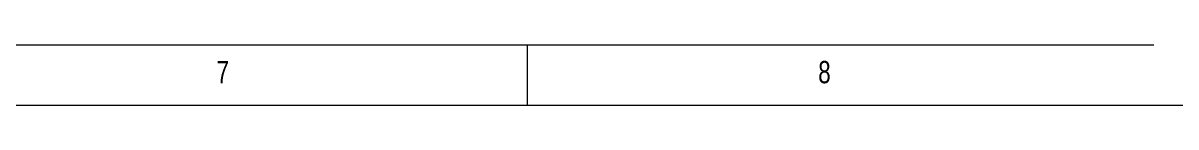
# Model space of a CAD drawing. Header units: millimetres. Extents: x -84 to 500, y -79 to 331.
# Drawn here: x 215.7 to 311.5, y -79.4 to -74.4 of the extents above; entities that cross this region are included whole.
import ezdxf

# ---------------------------------------------------------------- set-up
doc = ezdxf.new("R2010")
doc.units = ezdxf.units.MM
doc.styles.add('SLDTEXTSTYLE0', font='TXT', dxfattribs={"width": 0.75})

msp = doc.modelspace()

# ---------------------------------------------------------------- linework, layer by layer
at = {"color": 7, "linetype": 'Continuous', "lineweight": 0}
for p, q in [((-79.406, -74.359), (309.648, -74.359)), ((257.594, -79.359), (257.594, -74.359)), ((-84.406, -79.359), (499.594, -79.359))]:
    msp.add_line(p, q, dxfattribs=at)

# ---------------------------------------------------------------- texts
at = {"color": 7, "linetype": 'Continuous', "lineweight": 0, "char_height": 1.852, "attachment_point": 1, "style": 'SLDTEXTSTYLE0'}
for s, insert in [('8', (281.76, -75.691)), ('7', (231.76, -75.691))]:
    msp.add_mtext(s, dxfattribs=dict(at, insert=insert))

doc.saveas('drawing.dxf')
